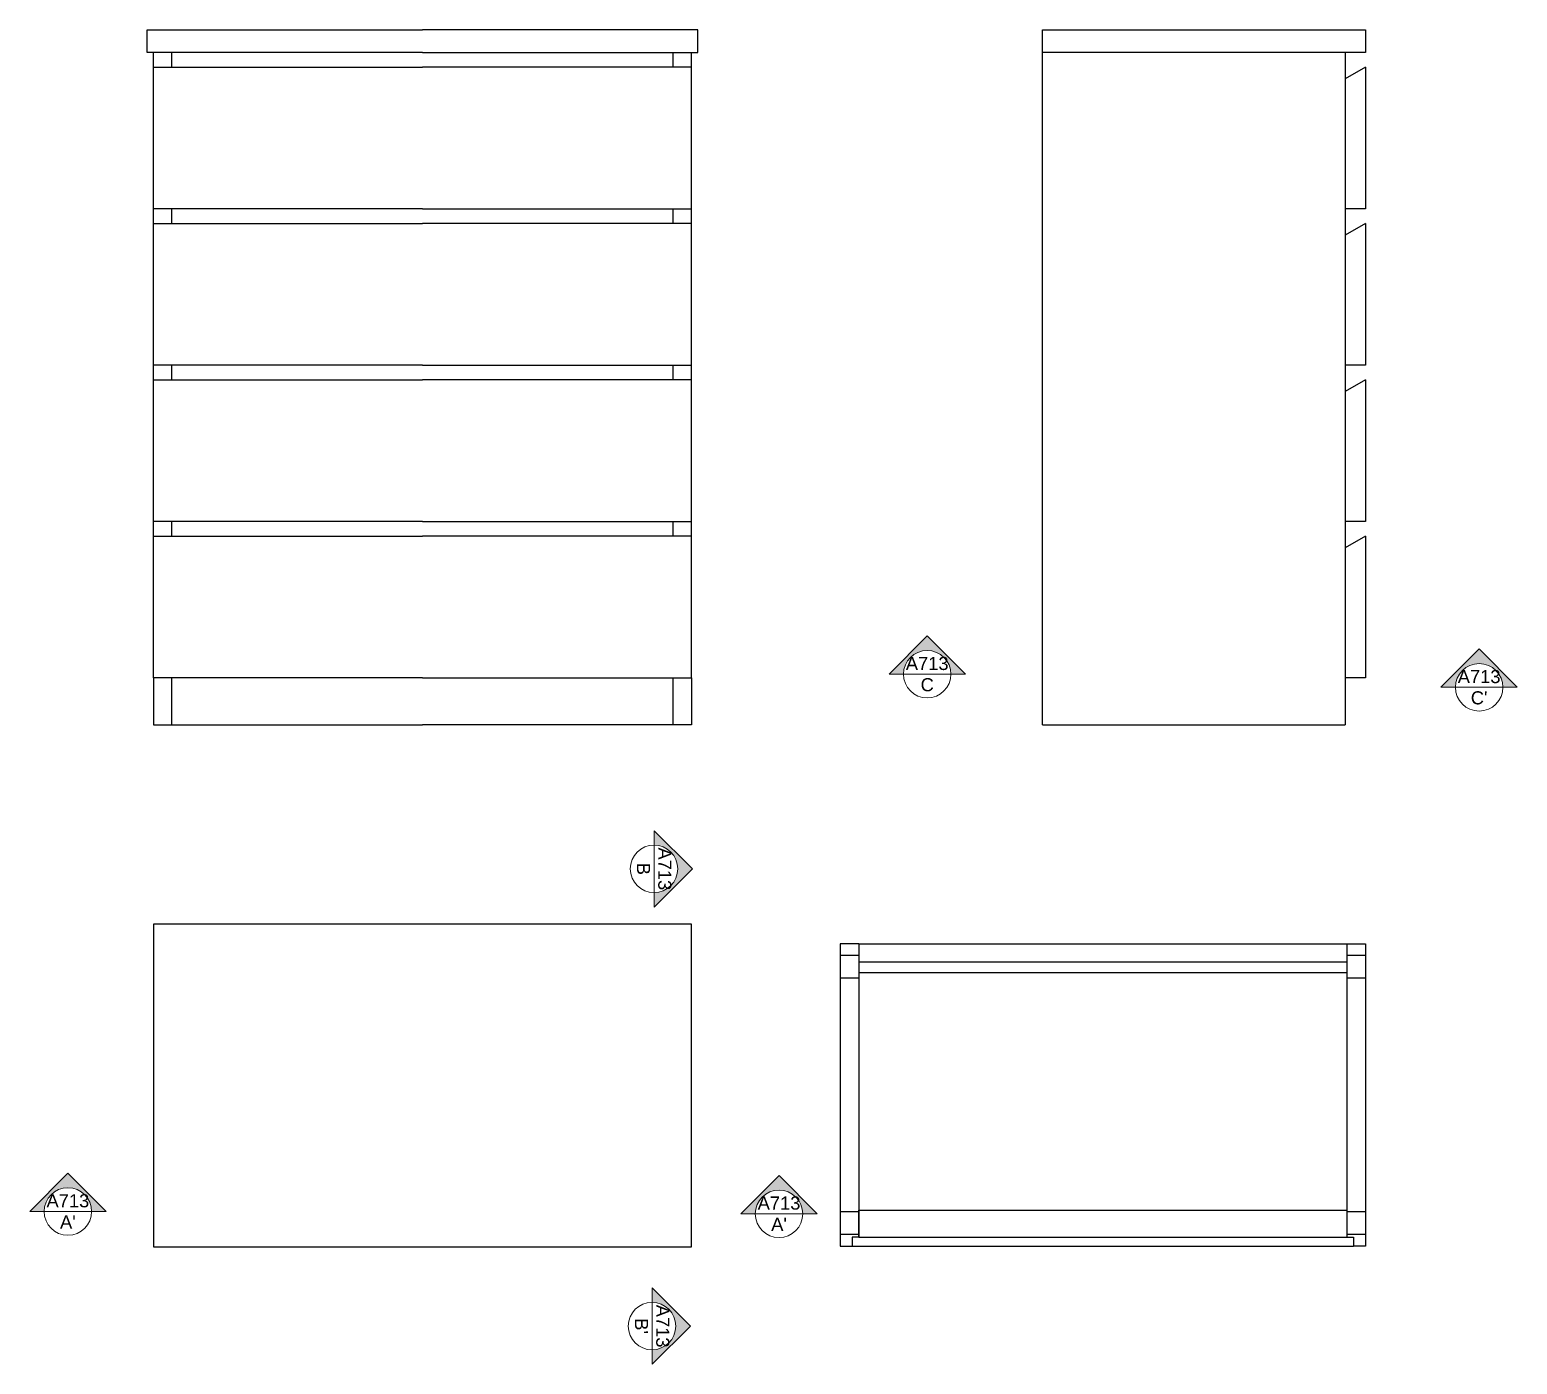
# Model space of a CAD drawing. Header units: millimetres. Extents: x -1233 to 3094, y -223 to 1764.
# Drawn here: x 1082.2 to 1303.4, y 1344.9 to 1543.3 of the extents above; entities that cross this region are included whole.
import ezdxf
from ezdxf.enums import TextEntityAlignment as Align

# ---------------------------------------------------------------- set-up
doc = ezdxf.new("R2010")
doc.units = ezdxf.units.MM
doc.layers.get('0').update_dxf_attribs({"color": 8})
doc.layers.add('A-PRSP-1', color=7, linetype='Continuous', lineweight=40)
doc.layers.add('QUOTE', color=5, linetype='Continuous')
doc.styles.get("Standard").update_dxf_attribs({"font": 'Arial.ttf'})

# ---------------------------------------------------------------- blocks, each defined once
blk = doc.blocks.new('SYMBOL')
at = {"layer": 'A-PRSP-1', "linetype": 'Continuous', "lineweight": 20}
h = blk.add_hatch(color=256, dxfattribs=at)
h.dxf.hatch_style = 1
h.paths.add_polyline_path([(11.206, 4.948), (11.316, 4.948, -1), (11.678, 4.948), (11.788, 4.948), (11.497, 5.241)])
at = {"linetype": 'Continuous', "lineweight": 20}
blk.add_line((11.316, 4.948), (11.678, 4.948), dxfattribs=at)
at = {"layer": 'A-PRSP-1', "linetype": 'Continuous', "lineweight": 20}
for p, q in [((11.206, 4.948), (11.497, 5.241)), ((11.788, 4.948), (11.497, 5.241)), ((11.316, 4.948), (11.206, 4.948)), ((11.678, 4.948), (11.788, 4.948))]:
    blk.add_line(p, q, dxfattribs=at)
blk.add_circle((11.497, 4.948), 0.181, dxfattribs=at)
at = {"linetype": 'Continuous', "lineweight": 20}
for tag, p in [('TAVOLA', (11.497, 5.08)), ('SEZIONE', (11.497, 4.918))]:
    blk.add_attdef(tag, text='', height=0.1, dxfattribs=at).set_placement(p, align=Align.TOP_CENTER)
blk = doc.blocks.new('A$C6EA90EC5')
at = {"xscale": 39.37007874015748, "yscale": 39.37007874015748, "zscale": 39.37007874015748}
blk.add_blockref('SYMBOL', (-441.19, -187.68), dxfattribs=at).add_auto_attribs({'SEZIONE': "A'", 'TAVOLA': 'A713'})

msp = doc.modelspace()

# ---------------------------------------------------------------- linework, layer by layer
for p, q in [((1099.67, 1543.33), (1140.63, 1543.33)), ((1099.67, 1539.97), (1099.67, 1543.33)), ((1181.59, 1543.33), (1140.63, 1543.33)), ((1181.59, 1539.97), (1181.59, 1543.33)), ((1232.85, 1439.97), (1232.85, 1543.33)), ((1232.85, 1543.33), (1280.85, 1543.33)), ((1280.85, 1543.33), (1280.85, 1539.97)), ((1140.63, 1539.97), (1099.67, 1539.97)), ((1100.63, 1446.97), (1100.63, 1539.97)), ((1103.38, 1537.77), (1103.38, 1539.97)), ((1140.63, 1539.97), (1181.59, 1539.97)), ((1177.89, 1537.77), (1177.89, 1539.97)), ((1180.63, 1446.97), (1180.63, 1539.97)), ((1277.85, 1539.97), (1232.85, 1539.97)), ((1280.85, 1539.97), (1277.85, 1539.97)), ((1277.85, 1539.97), (1277.85, 1439.97)), ((1100.63, 1537.77), (1140.63, 1537.77)), ((1180.63, 1537.77), (1140.63, 1537.77)), ((1280.85, 1537.77), (1277.85, 1536.04)), ((1280.85, 1537.77), (1280.85, 1516.72)), ((1140.63, 1516.72), (1100.63, 1516.72)), ((1103.38, 1514.52), (1103.38, 1516.72)), ((1140.63, 1516.72), (1180.63, 1516.72)), ((1177.89, 1514.52), (1177.89, 1516.72)), ((1280.85, 1516.72), (1277.85, 1516.72)), ((1100.63, 1514.52), (1140.63, 1514.52)), ((1180.63, 1514.52), (1140.63, 1514.52)), ((1280.85, 1514.52), (1277.85, 1512.79)), ((1280.85, 1514.52), (1280.85, 1493.47)), ((1140.63, 1493.47), (1100.63, 1493.47)), ((1103.38, 1491.27), (1103.38, 1493.47)), ((1140.63, 1493.47), (1180.63, 1493.47)), ((1177.89, 1491.27), (1177.89, 1493.47)), ((1280.85, 1493.47), (1277.85, 1493.47)), ((1100.63, 1491.27), (1140.63, 1491.27)), ((1180.63, 1491.27), (1140.63, 1491.27)), ((1280.85, 1491.27), (1277.85, 1489.54)), ((1280.85, 1491.27), (1280.85, 1470.22)), ((1140.63, 1470.22), (1100.63, 1470.22)), ((1103.38, 1468.02), (1103.38, 1470.22)), ((1140.63, 1470.22), (1180.63, 1470.22)), ((1177.89, 1468.02), (1177.89, 1470.22)), ((1280.85, 1470.22), (1277.85, 1470.22)), ((1100.63, 1468.02), (1140.63, 1468.02)), ((1180.63, 1468.02), (1140.63, 1468.02)), ((1280.85, 1468.02), (1277.85, 1466.29)), ((1280.85, 1468.02), (1280.85, 1446.97)), ((1100.63, 1446.97), (1100.63, 1439.97)), ((1103.38, 1446.97), (1100.63, 1446.97)), ((1103.38, 1439.97), (1103.38, 1446.97)), ((1140.63, 1446.97), (1103.38, 1446.97)), ((1140.63, 1446.97), (1177.89, 1446.97)), ((1177.89, 1439.97), (1177.89, 1446.97)), ((1177.89, 1446.97), (1180.63, 1446.97)), ((1180.63, 1446.97), (1180.63, 1439.97)), ((1280.85, 1446.97), (1277.85, 1446.97)), ((1100.63, 1439.97), (1103.38, 1439.97)), ((1103.38, 1439.97), (1140.63, 1439.97)), ((1177.89, 1439.97), (1140.63, 1439.97)), ((1180.63, 1439.97), (1177.89, 1439.97)), ((1232.85, 1439.97), (1277.85, 1439.97)), ((1100.63, 1410.33), (1100.63, 1362.33)), ((1180.63, 1410.33), (1100.63, 1410.33)), ((1180.63, 1362.33), (1180.63, 1410.33)), ((1202.77, 1407.42), (1202.77, 1362.42)), ((1205.51, 1407.42), (1202.77, 1407.42)), ((1205.51, 1407.42), (1205.51, 1363.79)), ((1205.51, 1407.42), (1278.1, 1407.42)), ((1278.1, 1407.42), (1280.85, 1407.42)), ((1278.1, 1407.42), (1278.1, 1363.79)), ((1280.85, 1407.42), (1280.85, 1362.42)), ((1202.77, 1405.72), (1205.51, 1405.72)), ((1278.1, 1405.72), (1280.85, 1405.72)), ((1278.1, 1404.65), (1205.51, 1404.65)), ((1205.51, 1403.15), (1278.1, 1403.15)), ((1202.77, 1402.34), (1205.51, 1402.34)), ((1278.1, 1402.34), (1280.85, 1402.34)), ((1202.77, 1367.57), (1205.51, 1367.57)), ((1205.51, 1367.79), (1278.1, 1367.8)), ((1205.51, 1363.79), (1205.51, 1367.79)), ((1278.1, 1367.57), (1280.85, 1367.57)), ((1202.77, 1364.2), (1205.51, 1364.2)), ((1205.51, 1363.79), (1204.51, 1363.79)), ((1204.51, 1363.79), (1204.51, 1362.42)), ((1205.51, 1363.79), (1278.1, 1363.79)), ((1278.1, 1364.2), (1280.85, 1364.2)), ((1278.1, 1363.79), (1279.1, 1363.79)), ((1279.1, 1363.79), (1279.1, 1362.42)), ((1100.63, 1362.33), (1180.63, 1362.33)), ((1202.77, 1362.42), (1204.51, 1362.42)), ((1204.51, 1362.42), (1279.1, 1362.42)), ((1280.85, 1362.42), (1279.1, 1362.42))]:
    msp.add_line(p, q)

# ---------------------------------------------------------------- block references
at = {"layer": 'QUOTE', "xscale": 19.50110641980523, "yscale": 19.50110641980523, "zscale": 19.50110641980523}
for p, values in [((991.49, 1351), {'SEZIONE': 'C', 'TAVOLA': 'A713'}), ((1073.57, 1349.05), {'SEZIONE': "C'", 'TAVOLA': 'A713'})]:
    msp.add_blockref('SYMBOL', p, dxfattribs=at).add_auto_attribs(values)
at = {"layer": 'QUOTE', "xscale": 19.50110641980523, "yscale": 19.50110641980523, "zscale": 19.50110641980523, "rotation": 270}
for p, values in [((1078.58, 1642.75), {'SEZIONE': 'B', 'TAVOLA': 'A713'}), ((1078.28, 1574.75), {'SEZIONE': "B'", 'TAVOLA': 'A713'})]:
    msp.add_blockref('SYMBOL', p, dxfattribs=at).add_auto_attribs(values)
at = {"layer": 'QUOTE', "xscale": 0.4953281030630529, "yscale": 0.4953281030630529, "zscale": 0.4953281030630529}
for p in [(1082.23, 1364.06), (1187.99, 1363.72)]:
    msp.add_blockref('A$C6EA90EC5', p, dxfattribs=at)

doc.saveas('drawing.dxf')
